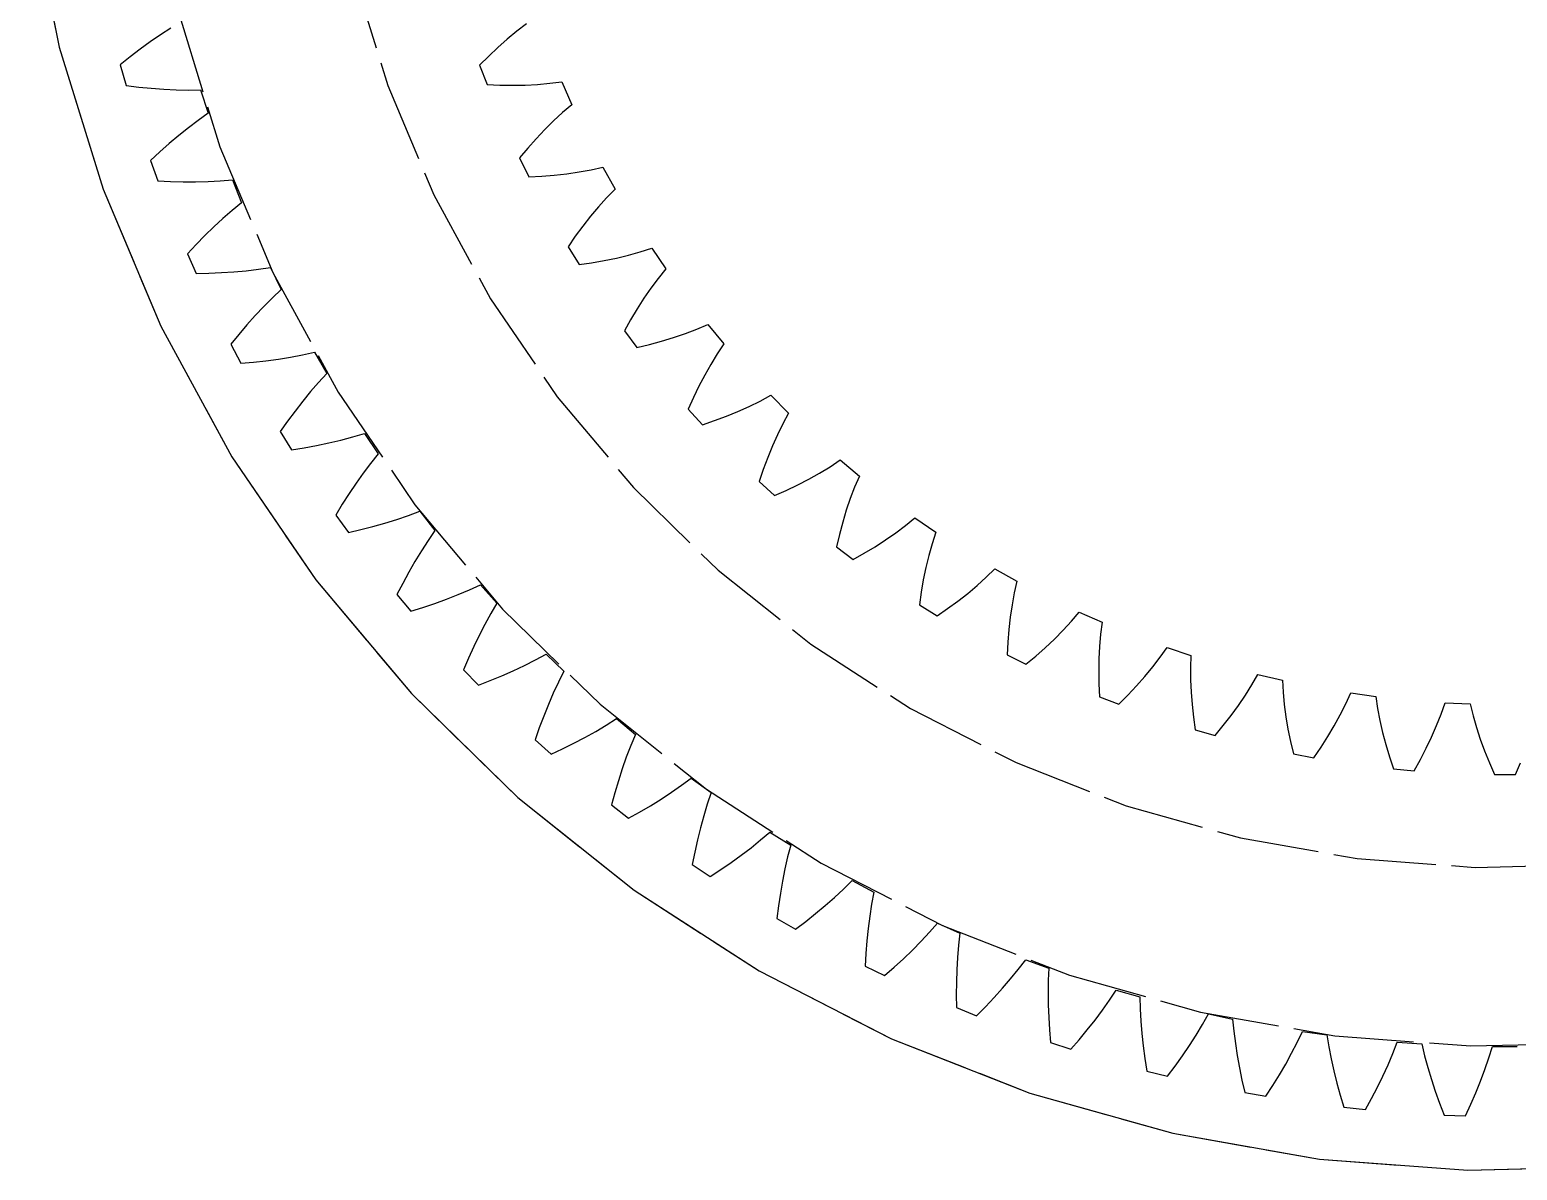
# Model space of a CAD drawing. Header units: millimetres. Extents: x -25 to 138, y -20 to 129.
# Drawn here: x -23.73 to 0.2, y 79.5 to 97.85 of the extents above; entities that cross this region are included whole.
import ezdxf

# ---------------------------------------------------------------- set-up
doc = ezdxf.new("R2010")
doc.units = ezdxf.units.MM
doc.linetypes.add('DASHED', pattern=[1.524, 1.27, -0.254])
doc.layers.add('HIDDEN', color=8, linetype='DASHED')
doc.layers.add('VISIBLE', color=7, linetype='CONTINUOUS')

msp = doc.modelspace()

# ---------------------------------------------------------------- linework, layer by layer
at = {"layer": 'HIDDEN'}
for points in [[(-23.73194, 99.91553), (-23.25785, 97.57036), (-22.55262, 95.28406), (-21.62325, 93.07933), (-20.47898, 90.9781), (-19.13118, 89.00123), (-17.59324, 87.16839), (-15.88046, 85.49779), (-14.00985, 84.00603), (-12, 82.70793), (-9.87089, 81.6164), (-7.64368, 80.74228), (-5.3405, 80.09427), (-2.98425, 79.6788), (-0.59834, 79.5), (1.79352, 79.55965)], [(-23.73194, 99.91553), (-23.25785, 97.57036), (-22.55262, 95.28406), (-21.62325, 93.07933), (-20.47898, 90.9781), (-19.13118, 89.00123), (-17.59324, 87.16839), (-15.88046, 85.49779), (-14.00985, 84.00603), (-12, 82.70793), (-9.87089, 81.6164), (-7.64368, 80.74228), (-5.3405, 80.09427), (-2.98425, 79.6788), (-0.59834, 79.5), (1.79352, 79.55965)], [(-23.73194, 99.91553), (-23.25785, 97.57036), (-22.55262, 95.28406), (-21.62325, 93.07933), (-20.47898, 90.9781), (-19.13118, 89.00123), (-17.59324, 87.16839), (-15.88046, 85.49779), (-14.00985, 84.00603), (-12, 82.70793), (-9.87089, 81.6164), (-7.64368, 80.74228), (-5.3405, 80.09427), (-2.98425, 79.6788), (-0.59834, 79.5), (1.79352, 79.55965)], [(-18.5336, 98.77331), (-17.97162, 96.95141), (-17.23103, 95.19451), (-16.31919, 93.52009), (-15.24516, 91.94478), (-14.01962, 90.48424), (-12.65474, 89.15297), (-11.1641, 87.96423), (-9.5625, 86.9298), (-7.86587, 86.05999), (-6.09106, 85.36343), (-4.25571, 84.84704), (-2.37807, 84.51597), (-0.4768, 84.37348), (1.42921, 84.42102)], [(-18.5336, 98.77331), (-17.97162, 96.95141), (-17.23103, 95.19451), (-16.31919, 93.52009), (-15.24516, 91.94478), (-14.01962, 90.48424), (-12.65474, 89.15297), (-11.1641, 87.96423), (-9.5625, 86.9298), (-7.86587, 86.05999), (-6.09106, 85.36343), (-4.25571, 84.84704), (-2.37807, 84.51597), (-0.4768, 84.37348), (1.42921, 84.42102)], [(-21.46491, 97.87626), (-21.63038, 97.76827)], [(-21.46491, 97.87626), (-21.63038, 97.76827)], [(-21.3197, 98.06388), (-20.67324, 95.9681), (-19.82132, 93.9471), (-18.7724, 92.02097), (-17.53692, 90.20884), (-16.12714, 88.52874), (-14.55709, 86.99735), (-12.84236, 85.6299), (-11, 84.43998), (-9.04832, 83.43941), (-7.00671, 82.63814), (-4.89546, 82.04413), (-2.73556, 81.66328), (-0.54848, 81.49938), (1.64406, 81.55406)], [(-21.3197, 98.06388), (-20.67324, 95.9681), (-19.82132, 93.9471), (-18.7724, 92.02097), (-17.53692, 90.20884), (-16.12714, 88.52874), (-14.55709, 86.99735), (-12.84236, 85.6299), (-11, 84.43998), (-9.04832, 83.43941), (-7.00671, 82.63814), (-4.89546, 82.04413), (-2.73556, 81.66328), (-0.54848, 81.49938), (1.64406, 81.55406)], [(-15.73869, 97.94579), (-15.89527, 97.82633)], [(-15.73869, 97.94579), (-15.89527, 97.82633)], [(-21.79422, 97.65489), (-21.95648, 97.53639)], [(-21.79422, 97.65489), (-21.95648, 97.53639)], [(-21.63038, 97.76827), (-21.79422, 97.65489)], [(-21.63038, 97.76827), (-21.79422, 97.65489)], [(-16.04909, 97.69983), (-16.20025, 97.56679)], [(-16.04909, 97.69983), (-16.20025, 97.56679)], [(-15.89527, 97.82633), (-16.04909, 97.69983)], [(-15.89527, 97.82633), (-16.04909, 97.69983)], [(-22.11715, 97.41302), (-22.27626, 97.28496)], [(-22.11715, 97.41302), (-22.27626, 97.28496)], [(-21.95648, 97.53639), (-22.11715, 97.41302)], [(-21.95648, 97.53639), (-22.11715, 97.41302)], [(-16.3488, 97.42762), (-16.49476, 97.28259)], [(-16.3488, 97.42762), (-16.49476, 97.28259)], [(-16.20025, 97.56679), (-16.3488, 97.42762)], [(-16.20025, 97.56679), (-16.3488, 97.42762)], [(-22.27626, 97.28496), (-22.18085, 96.95225)], [(-22.27626, 97.28496), (-22.18085, 96.95225)], [(-16.49476, 97.28259), (-16.37339, 96.9693)], [(-16.49476, 97.28259), (-16.37339, 96.9693)], [(-22.18085, 96.95225), (-21.97806, 96.92796)], [(-22.18085, 96.95225), (-21.97806, 96.92796)], [(-21.97806, 96.92796), (-21.77642, 96.90848)], [(-21.97806, 96.92796), (-21.77642, 96.90848)], [(-16.37339, 96.9693), (-16.16782, 96.96046)], [(-16.37339, 96.9693), (-16.16782, 96.96046)], [(-16.16782, 96.96046), (-15.96428, 96.95768)], [(-16.16782, 96.96046), (-15.96428, 96.95768)], [(-15.96428, 96.95768), (-15.76295, 96.96121)], [(-15.96428, 96.95768), (-15.76295, 96.96121)], [(-15.76295, 96.96121), (-15.56405, 96.97135)], [(-15.76295, 96.96121), (-15.56405, 96.97135)], [(-15.56405, 96.97135), (-15.36785, 96.98855)], [(-15.56405, 96.97135), (-15.36785, 96.98855)], [(-15.36785, 96.98855), (-15.1747, 97.01346)], [(-15.36785, 96.98855), (-15.1747, 97.01346)], [(-15.1747, 97.01346), (-15.01123, 96.64323)], [(-15.1747, 97.01346), (-15.01123, 96.64323)], [(-21.77642, 96.90848), (-21.57604, 96.89397)], [(-21.77642, 96.90848), (-21.57604, 96.89397)], [(-21.57604, 96.89397), (-21.377, 96.88464)], [(-21.57604, 96.89397), (-21.377, 96.88464)], [(-21.377, 96.88464), (-21.17945, 96.88074)], [(-21.377, 96.88464), (-21.17945, 96.88074)], [(-21.17945, 96.88074), (-20.98354, 96.88262)], [(-21.17945, 96.88074), (-20.98354, 96.88262)], [(-20.98354, 96.88262), (-20.86125, 96.50626)], [(-20.98354, 96.88262), (-20.86125, 96.50626)], [(-20.86125, 96.50626), (-21.02086, 96.39263)], [(-20.86125, 96.50626), (-21.02086, 96.39263)], [(-15.15976, 96.51727), (-15.30465, 96.38387)], [(-15.15976, 96.51727), (-15.30465, 96.38387)], [(-15.01123, 96.64323), (-15.15976, 96.51727)], [(-15.01123, 96.64323), (-15.15976, 96.51727)], [(-21.17839, 96.27336), (-21.33392, 96.14882)], [(-21.17839, 96.27336), (-21.33392, 96.14882)], [(-21.02086, 96.39263), (-21.17839, 96.27336)], [(-21.02086, 96.39263), (-21.17839, 96.27336)], [(-15.44615, 96.24371), (-15.58438, 96.0973)], [(-15.44615, 96.24371), (-15.58438, 96.0973)], [(-15.30465, 96.38387), (-15.44615, 96.24371)], [(-15.30465, 96.38387), (-15.44615, 96.24371)], [(-21.48751, 96.0193), (-21.63919, 95.88501)], [(-21.48751, 96.0193), (-21.63919, 95.88501)], [(-21.33392, 96.14882), (-21.48751, 96.0193)], [(-21.33392, 96.14882), (-21.48751, 96.0193)], [(-15.58438, 96.0973), (-15.71945, 95.94501)], [(-15.58438, 96.0973), (-15.71945, 95.94501)], [(-21.63919, 95.88501), (-21.78897, 95.74617)], [(-21.63919, 95.88501), (-21.78897, 95.74617)], [(-21.78897, 95.74617), (-21.67059, 95.42093)], [(-21.78897, 95.74617), (-21.67059, 95.42093)], [(-15.71945, 95.94501), (-15.85142, 95.78714)], [(-15.71945, 95.94501), (-15.85142, 95.78714)], [(-15.85142, 95.78714), (-15.70166, 95.48638)], [(-15.85142, 95.78714), (-15.70166, 95.48638)], [(-15.70166, 95.48638), (-15.49615, 95.49655)], [(-15.70166, 95.48638), (-15.49615, 95.49655)], [(-15.49615, 95.49655), (-15.29322, 95.51256)], [(-15.49615, 95.49655), (-15.29322, 95.51256)], [(-15.29322, 95.51256), (-15.09307, 95.53465)], [(-15.29322, 95.51256), (-15.09307, 95.53465)], [(-15.09307, 95.53465), (-14.89596, 95.5631)], [(-15.09307, 95.53465), (-14.89596, 95.5631)], [(-14.89596, 95.5631), (-14.70218, 95.59833)], [(-14.89596, 95.5631), (-14.70218, 95.59833)], [(-14.70218, 95.59833), (-14.51215, 95.64095)], [(-14.70218, 95.59833), (-14.51215, 95.64095)], [(-14.51215, 95.64095), (-14.31522, 95.28739)], [(-14.51215, 95.64095), (-14.31522, 95.28739)], [(-21.67059, 95.42093), (-21.4666, 95.41084)], [(-21.67059, 95.42093), (-21.4666, 95.41084)], [(-21.4666, 95.41084), (-21.2641, 95.40547)], [(-21.4666, 95.41084), (-21.2641, 95.40547)], [(-21.2641, 95.40547), (-21.06318, 95.40498)], [(-21.2641, 95.40547), (-21.06318, 95.40498)], [(-21.06318, 95.40498), (-20.86399, 95.40955)], [(-21.06318, 95.40498), (-20.86399, 95.40955)], [(-20.86399, 95.40955), (-20.66665, 95.41945)], [(-20.86399, 95.40955), (-20.66665, 95.41945)], [(-20.66665, 95.41945), (-20.47134, 95.43499)], [(-20.66665, 95.41945), (-20.47134, 95.43499)], [(-20.47134, 95.43499), (-20.3231, 95.06807)], [(-20.47134, 95.43499), (-20.3231, 95.06807)], [(-14.31522, 95.28739), (-14.45149, 95.14826)], [(-14.31522, 95.28739), (-14.45149, 95.14826)], [(-20.3231, 95.06807), (-20.47438, 94.94358)], [(-20.3231, 95.06807), (-20.47438, 94.94358)], [(-14.58346, 95.00206), (-14.71142, 94.84944)], [(-14.58346, 95.00206), (-14.71142, 94.84944)], [(-14.45149, 95.14826), (-14.58346, 95.00206)], [(-14.45149, 95.14826), (-14.58346, 95.00206)], [(-20.62321, 94.81361), (-20.76968, 94.67853)], [(-20.62321, 94.81361), (-20.76968, 94.67853)], [(-20.47438, 94.94358), (-20.62321, 94.81361)], [(-20.47438, 94.94358), (-20.62321, 94.81361)], [(-14.71142, 94.84944), (-14.83555, 94.6909)], [(-14.71142, 94.84944), (-14.83555, 94.6909)], [(-20.91386, 94.53861), (-21.0558, 94.39407)], [(-20.91386, 94.53861), (-21.0558, 94.39407)], [(-20.76968, 94.67853), (-20.91386, 94.53861)], [(-20.76968, 94.67853), (-20.91386, 94.53861)], [(-14.956, 94.5268), (-15.07283, 94.35743)], [(-14.956, 94.5268), (-15.07283, 94.35743)], [(-14.83555, 94.6909), (-14.956, 94.5268)], [(-14.83555, 94.6909), (-14.956, 94.5268)], [(-21.0558, 94.39407), (-21.19554, 94.24511)], [(-21.0558, 94.39407), (-21.19554, 94.24511)], [(-15.07283, 94.35743), (-14.89596, 94.07176)], [(-15.07283, 94.35743), (-14.89596, 94.07176)], [(-13.91108, 94.27546), (-13.72579, 94.33543)], [(-13.91108, 94.27546), (-13.72579, 94.33543)], [(-13.72579, 94.33543), (-13.49708, 94.00155)], [(-13.72579, 94.33543), (-13.49708, 94.00155)], [(-21.19554, 94.24511), (-21.05476, 93.92892)], [(-21.19554, 94.24511), (-21.05476, 93.92892)], [(-14.89596, 94.07176), (-14.69226, 94.10085)], [(-14.89596, 94.07176), (-14.69226, 94.10085)], [(-14.69226, 94.10085), (-14.49168, 94.13552)], [(-14.69226, 94.10085), (-14.49168, 94.13552)], [(-14.49168, 94.13552), (-14.29443, 94.17598)], [(-14.49168, 94.13552), (-14.29443, 94.17598)], [(-14.29443, 94.17598), (-14.10078, 94.2225)], [(-14.29443, 94.17598), (-14.10078, 94.2225)], [(-14.10078, 94.2225), (-13.91108, 94.27546)], [(-14.10078, 94.2225), (-13.91108, 94.27546)], [(-21.05476, 93.92892), (-20.85056, 93.93309)], [(-21.05476, 93.92892), (-20.85056, 93.93309)], [(-20.85056, 93.93309), (-20.64817, 93.94186)], [(-20.85056, 93.93309), (-20.64817, 93.94186)], [(-20.64817, 93.94186), (-20.44772, 93.95538)], [(-20.64817, 93.94186), (-20.44772, 93.95538)], [(-20.44772, 93.95538), (-20.24932, 93.97384)], [(-20.44772, 93.95538), (-20.24932, 93.97384)], [(-20.24932, 93.97384), (-20.05315, 93.99748)], [(-20.24932, 93.97384), (-20.05315, 93.99748)], [(-20.05315, 93.99748), (-19.85941, 94.0266)], [(-20.05315, 93.99748), (-19.85941, 94.0266)], [(-19.85941, 94.0266), (-19.68593, 93.67093)], [(-19.85941, 94.0266), (-19.68593, 93.67093)], [(-13.61993, 93.85044), (-13.73785, 93.69268)], [(-13.61993, 93.85044), (-13.73785, 93.69268)], [(-13.49708, 94.00155), (-13.61993, 93.85044)], [(-13.49708, 94.00155), (-13.61993, 93.85044)], [(-19.68593, 93.67093), (-19.82816, 93.53618)], [(-19.68593, 93.67093), (-19.82816, 93.53618)], [(-13.73785, 93.69268), (-13.85118, 93.52892)], [(-13.73785, 93.69268), (-13.85118, 93.52892)], [(-19.96756, 93.39615), (-20.10425, 93.25118)], [(-19.96756, 93.39615), (-20.10425, 93.25118)], [(-19.82816, 93.53618), (-19.96756, 93.39615)], [(-19.82816, 93.53618), (-19.96756, 93.39615)], [(-13.96016, 93.3596), (-14.06495, 93.18508)], [(-13.96016, 93.3596), (-14.06495, 93.18508)], [(-13.85118, 93.52892), (-13.96016, 93.3596)], [(-13.85118, 93.52892), (-13.96016, 93.3596)], [(-20.23832, 93.10154), (-20.36983, 92.94746)], [(-20.23832, 93.10154), (-20.36983, 92.94746)], [(-20.10425, 93.25118), (-20.23832, 93.10154)], [(-20.10425, 93.25118), (-20.23832, 93.10154)], [(-14.06495, 93.18508), (-14.16565, 93.00565)], [(-14.06495, 93.18508), (-14.16565, 93.00565)], [(-13.00129, 93.03123), (-12.82233, 93.10804)], [(-13.00129, 93.03123), (-12.82233, 93.10804)], [(-12.82233, 93.10804), (-12.56378, 92.79668)], [(-12.82233, 93.10804), (-12.56378, 92.79668)], [(-20.36983, 92.94746), (-20.49884, 92.78911)], [(-20.36983, 92.94746), (-20.49884, 92.78911)], [(-14.16565, 93.00565), (-13.96318, 92.73753)], [(-14.16565, 93.00565), (-13.96318, 92.73753)], [(-13.5665, 92.83832), (-13.37382, 92.8968)], [(-13.5665, 92.83832), (-13.37382, 92.8968)], [(-13.37382, 92.8968), (-13.18529, 92.96099)], [(-13.37382, 92.8968), (-13.18529, 92.96099)], [(-13.18529, 92.96099), (-13.00129, 93.03123)], [(-13.18529, 92.96099), (-13.00129, 93.03123)], [(-20.49884, 92.78911), (-20.33635, 92.48351)], [(-20.49884, 92.78911), (-20.33635, 92.48351)], [(-19.536, 92.58451), (-19.34196, 92.62177)], [(-19.536, 92.58451), (-19.34196, 92.62177)], [(-19.34196, 92.62177), (-19.15072, 92.66434)], [(-19.34196, 92.62177), (-19.15072, 92.66434)], [(-19.15072, 92.66434), (-18.95286, 92.32163)], [(-19.15072, 92.66434), (-18.95286, 92.32163)], [(-13.96318, 92.73753), (-13.76303, 92.78529)], [(-13.96318, 92.73753), (-13.76303, 92.78529)], [(-13.76303, 92.78529), (-13.5665, 92.83832)], [(-13.76303, 92.78529), (-13.5665, 92.83832)], [(-12.67217, 92.63488), (-12.77503, 92.46692)], [(-12.67217, 92.63488), (-12.77503, 92.46692)], [(-12.56378, 92.79668), (-12.67217, 92.63488)], [(-12.56378, 92.79668), (-12.67217, 92.63488)], [(-20.33635, 92.48351), (-20.13294, 92.50192)], [(-20.33635, 92.48351), (-20.13294, 92.50192)], [(-20.13294, 92.50192), (-19.93165, 92.52478)], [(-20.13294, 92.50192), (-19.93165, 92.52478)], [(-19.93165, 92.52478), (-19.73263, 92.55226)], [(-19.93165, 92.52478), (-19.73263, 92.55226)], [(-19.73263, 92.55226), (-19.536, 92.58451)], [(-19.73263, 92.55226), (-19.536, 92.58451)], [(-12.77503, 92.46692), (-12.87276, 92.29339)], [(-12.77503, 92.46692), (-12.87276, 92.29339)], [(-19.08534, 92.17729), (-19.21463, 92.02788)], [(-19.08534, 92.17729), (-19.21463, 92.02788)], [(-18.95286, 92.32163), (-19.08534, 92.17729)], [(-18.95286, 92.32163), (-19.08534, 92.17729)], [(-12.87276, 92.29339), (-12.96565, 92.11474)], [(-12.87276, 92.29339), (-12.96565, 92.11474)], [(-19.21463, 92.02788), (-19.34088, 91.87373)], [(-19.21463, 92.02788), (-19.34088, 91.87373)], [(-13.05389, 91.9313), (-13.13762, 91.74334)], [(-13.05389, 91.9313), (-13.13762, 91.74334)], [(-12.96565, 92.11474), (-13.05389, 91.9313)], [(-12.96565, 92.11474), (-13.05389, 91.9313)], [(-11.98058, 91.87625), (-11.80947, 91.96924)], [(-11.98058, 91.87625), (-11.80947, 91.96924)], [(-11.80947, 91.96924), (-11.5233, 91.68307)], [(-11.80947, 91.96924), (-11.5233, 91.68307)], [(-19.46418, 91.7151), (-19.58463, 91.55222)], [(-19.46418, 91.7151), (-19.58463, 91.55222)], [(-19.34088, 91.87373), (-19.46418, 91.7151)], [(-19.34088, 91.87373), (-19.46418, 91.7151)], [(-13.13762, 91.74334), (-12.91126, 91.49505)], [(-13.13762, 91.74334), (-12.91126, 91.49505)], [(-12.52558, 91.63201), (-12.33912, 91.70802)], [(-12.52558, 91.63201), (-12.33912, 91.70802)], [(-12.33912, 91.70802), (-12.15732, 91.78933)], [(-12.33912, 91.70802), (-12.15732, 91.78933)], [(-12.15732, 91.78933), (-11.98058, 91.87625)], [(-12.15732, 91.78933), (-11.98058, 91.87625)], [(-11.5233, 91.68307), (-11.61629, 91.51196)], [(-11.5233, 91.68307), (-11.61629, 91.51196)], [(-19.58463, 91.55222), (-19.70227, 91.38526)], [(-19.58463, 91.55222), (-19.70227, 91.38526)], [(-12.91126, 91.49505), (-12.71638, 91.56107)], [(-12.91126, 91.49505), (-12.71638, 91.56107)], [(-12.71638, 91.56107), (-12.52558, 91.63201)], [(-12.71638, 91.56107), (-12.52558, 91.63201)], [(-11.61629, 91.51196), (-11.70321, 91.33522)], [(-11.61629, 91.51196), (-11.70321, 91.33522)], [(-19.70227, 91.38526), (-19.51886, 91.09174)], [(-19.70227, 91.38526), (-19.51886, 91.09174)], [(-19.11803, 91.16114), (-18.9214, 91.20243)], [(-19.11803, 91.16114), (-18.9214, 91.20243)], [(-18.9214, 91.20243), (-18.72751, 91.24832)], [(-18.9214, 91.20243), (-18.72751, 91.24832)], [(-18.72751, 91.24832), (-18.53654, 91.29902)], [(-18.72751, 91.24832), (-18.53654, 91.29902)], [(-18.53654, 91.29902), (-18.34873, 91.35483)], [(-18.53654, 91.29902), (-18.34873, 91.35483)], [(-18.34873, 91.35483), (-18.12744, 91.02676)], [(-18.34873, 91.35483), (-18.12744, 91.02676)], [(-11.70321, 91.33522), (-11.78452, 91.15342)], [(-11.70321, 91.33522), (-11.78452, 91.15342)], [(-19.51886, 91.09174), (-19.31723, 91.12429)], [(-19.51886, 91.09174), (-19.31723, 91.12429)], [(-19.31723, 91.12429), (-19.11803, 91.16114)], [(-19.31723, 91.12429), (-19.11803, 91.16114)], [(-18.12744, 91.02676), (-18.24954, 90.87353)], [(-18.12744, 91.02676), (-18.24954, 90.87353)], [(-11.86054, 90.96696), (-11.93147, 90.77616)], [(-11.86054, 90.96696), (-11.93147, 90.77616)], [(-11.78452, 91.15342), (-11.86054, 90.96696)], [(-11.78452, 91.15342), (-11.86054, 90.96696)], [(-18.36809, 90.71546), (-18.48328, 90.55288)], [(-18.36809, 90.71546), (-18.48328, 90.55288)], [(-18.24954, 90.87353), (-18.36809, 90.71546)], [(-18.24954, 90.87353), (-18.36809, 90.71546)], [(-11.93147, 90.77616), (-11.99749, 90.58128)], [(-11.93147, 90.77616), (-11.99749, 90.58128)], [(-11.19915, 90.61978), (-11.02562, 90.71751)], [(-11.19915, 90.61978), (-11.02562, 90.71751)], [(-11.02562, 90.71751), (-10.85766, 90.82037)], [(-11.02562, 90.71751), (-10.85766, 90.82037)], [(-10.85766, 90.82037), (-10.69586, 90.92876)], [(-10.85766, 90.82037), (-10.69586, 90.92876)], [(-10.69586, 90.92876), (-10.3845, 90.67021)], [(-10.69586, 90.92876), (-10.3845, 90.67021)], [(-18.48328, 90.55288), (-18.59522, 90.38604)], [(-18.48328, 90.55288), (-18.59522, 90.38604)], [(-11.99749, 90.58128), (-11.7492, 90.35492)], [(-11.99749, 90.58128), (-11.7492, 90.35492)], [(-11.56124, 90.43865), (-11.3778, 90.52689)], [(-11.56124, 90.43865), (-11.3778, 90.52689)], [(-11.3778, 90.52689), (-11.19915, 90.61978)], [(-11.3778, 90.52689), (-11.19915, 90.61978)], [(-10.46131, 90.49125), (-10.53155, 90.30725)], [(-10.46131, 90.49125), (-10.53155, 90.30725)], [(-10.3845, 90.67021), (-10.46131, 90.49125)], [(-10.3845, 90.67021), (-10.46131, 90.49125)], [(-18.59522, 90.38604), (-18.704, 90.21515)], [(-18.59522, 90.38604), (-18.704, 90.21515)], [(-11.7492, 90.35492), (-11.56124, 90.43865)], [(-11.7492, 90.35492), (-11.56124, 90.43865)], [(-10.53155, 90.30725), (-10.59574, 90.11872)], [(-10.53155, 90.30725), (-10.59574, 90.11872)], [(-18.704, 90.21515), (-18.80971, 90.04039)], [(-18.704, 90.21515), (-18.80971, 90.04039)], [(-18.80971, 90.04039), (-18.60627, 89.76038)], [(-18.80971, 90.04039), (-18.60627, 89.76038)], [(-17.82778, 89.97178), (-17.64081, 90.03568)], [(-17.82778, 89.97178), (-17.64081, 90.03568)], [(-17.64081, 90.03568), (-17.45735, 90.10446)], [(-17.64081, 90.03568), (-17.45735, 90.10446)], [(-17.45735, 90.10446), (-17.21372, 89.79262)], [(-17.45735, 90.10446), (-17.21372, 89.79262)], [(-10.59574, 90.11872), (-10.65423, 89.92604)], [(-10.59574, 90.11872), (-10.65423, 89.92604)], [(-9.6421, 89.87261), (-9.49099, 89.99546)], [(-9.6421, 89.87261), (-9.49099, 89.99546)], [(-9.49099, 89.99546), (-9.15711, 89.76675)], [(-9.49099, 89.99546), (-9.15711, 89.76675)], [(-18.60627, 89.76038), (-18.40741, 89.80692)], [(-18.60627, 89.76038), (-18.40741, 89.80692)], [(-18.40741, 89.80692), (-18.21126, 89.85757)], [(-18.40741, 89.80692), (-18.21126, 89.85757)], [(-18.21126, 89.85757), (-18.018, 89.91247)], [(-18.21126, 89.85757), (-18.018, 89.91247)], [(-18.018, 89.91247), (-17.82778, 89.97178)], [(-18.018, 89.91247), (-17.82778, 89.97178)], [(-17.21372, 89.79262), (-17.32483, 89.63125)], [(-17.21372, 89.79262), (-17.32483, 89.63125)], [(-10.65423, 89.92604), (-10.70725, 89.72951)], [(-10.65423, 89.92604), (-10.70725, 89.72951)], [(-9.96362, 89.64136), (-9.79986, 89.75469)], [(-9.96362, 89.64136), (-9.79986, 89.75469)], [(-9.79986, 89.75469), (-9.6421, 89.87261)], [(-9.79986, 89.75469), (-9.6421, 89.87261)], [(-9.15711, 89.76675), (-9.21708, 89.58146)], [(-9.15711, 89.76675), (-9.21708, 89.58146)], [(-17.32483, 89.63125), (-17.43207, 89.46529)], [(-17.32483, 89.63125), (-17.43207, 89.46529)], [(-10.70725, 89.72951), (-10.75501, 89.52936)], [(-10.70725, 89.72951), (-10.75501, 89.52936)], [(-10.75501, 89.52936), (-10.48689, 89.32689)], [(-10.75501, 89.52936), (-10.48689, 89.32689)], [(-10.30746, 89.4276), (-10.13294, 89.53238)], [(-10.30746, 89.4276), (-10.13294, 89.53238)], [(-10.13294, 89.53238), (-9.96362, 89.64136)], [(-10.13294, 89.53238), (-9.96362, 89.64136)], [(-9.21708, 89.58146), (-9.27004, 89.39176)], [(-9.21708, 89.58146), (-9.27004, 89.39176)], [(-17.53563, 89.29507), (-17.63566, 89.12083)], [(-17.53563, 89.29507), (-17.63566, 89.12083)], [(-17.43207, 89.46529), (-17.53563, 89.29507)], [(-17.43207, 89.46529), (-17.53563, 89.29507)], [(-10.48689, 89.32689), (-10.30746, 89.4276)], [(-10.48689, 89.32689), (-10.30746, 89.4276)], [(-9.27004, 89.39176), (-9.31656, 89.19812)], [(-9.27004, 89.39176), (-9.31656, 89.19812)], [(-17.63566, 89.12083), (-17.73226, 88.94277)], [(-17.63566, 89.12083), (-17.73226, 88.94277)], [(-9.31656, 89.19812), (-9.35702, 89.00086)], [(-9.31656, 89.19812), (-9.35702, 89.00086)], [(-8.49049, 88.90908), (-8.34428, 89.04105)], [(-8.49049, 88.90908), (-8.34428, 89.04105)], [(-8.34428, 89.04105), (-8.20515, 89.17732)], [(-8.34428, 89.04105), (-8.20515, 89.17732)], [(-8.20515, 89.17732), (-7.85159, 88.98039)], [(-8.20515, 89.17732), (-7.85159, 88.98039)], [(-17.73226, 88.94277), (-17.82552, 88.76106)], [(-17.73226, 88.94277), (-17.82552, 88.76106)], [(-16.84119, 88.76111), (-16.65913, 88.8379)], [(-16.84119, 88.76111), (-16.65913, 88.8379)], [(-16.65913, 88.8379), (-16.48092, 88.9193)], [(-16.65913, 88.8379), (-16.48092, 88.9193)], [(-16.48092, 88.9193), (-16.21613, 88.62522)], [(-16.48092, 88.9193), (-16.21613, 88.62522)], [(-9.39169, 88.80028), (-9.42078, 88.59658)], [(-9.39169, 88.80028), (-9.42078, 88.59658)], [(-9.35702, 89.00086), (-9.39169, 88.80028)], [(-9.35702, 89.00086), (-9.39169, 88.80028)], [(-8.80164, 88.65699), (-8.6431, 88.78112)], [(-8.80164, 88.65699), (-8.6431, 88.78112)], [(-8.6431, 88.78112), (-8.49049, 88.90908)], [(-8.6431, 88.78112), (-8.49049, 88.90908)], [(-7.89421, 88.79036), (-7.92944, 88.59658)], [(-7.89421, 88.79036), (-7.92944, 88.59658)], [(-7.85159, 88.98039), (-7.89421, 88.79036)], [(-7.85159, 88.98039), (-7.89421, 88.79036)], [(-17.82552, 88.76106), (-17.60304, 88.49592)], [(-17.82552, 88.76106), (-17.60304, 88.49592)], [(-17.60304, 88.49592), (-17.4079, 88.55622)], [(-17.60304, 88.49592), (-17.4079, 88.55622)], [(-17.4079, 88.55622), (-17.21578, 88.62043)], [(-17.4079, 88.55622), (-17.21578, 88.62043)], [(-17.21578, 88.62043), (-17.02681, 88.68868)], [(-17.21578, 88.62043), (-17.02681, 88.68868)], [(-17.02681, 88.68868), (-16.84119, 88.76111)], [(-17.02681, 88.68868), (-16.84119, 88.76111)], [(-16.21613, 88.62522), (-16.31571, 88.45649)], [(-16.21613, 88.62522), (-16.31571, 88.45649)], [(-9.42078, 88.59658), (-9.13511, 88.41971)], [(-9.42078, 88.59658), (-9.13511, 88.41971)], [(-8.96574, 88.53654), (-8.80164, 88.65699)], [(-8.96574, 88.53654), (-8.80164, 88.65699)], [(-7.92944, 88.59658), (-7.9579, 88.39947)], [(-7.92944, 88.59658), (-7.9579, 88.39947)], [(-16.31571, 88.45649), (-16.41111, 88.28346)], [(-16.31571, 88.45649), (-16.41111, 88.28346)], [(-9.13511, 88.41971), (-8.96574, 88.53654)], [(-9.13511, 88.41971), (-8.96574, 88.53654)], [(-7.9579, 88.39947), (-7.97998, 88.19932)], [(-7.9579, 88.39947), (-7.97998, 88.19932)], [(-7.10867, 88.18789), (-6.97527, 88.33278)], [(-7.10867, 88.18789), (-6.97527, 88.33278)], [(-6.97527, 88.33278), (-6.84931, 88.48131)], [(-6.97527, 88.33278), (-6.84931, 88.48131)], [(-6.84931, 88.48131), (-6.47908, 88.31784)], [(-6.84931, 88.48131), (-6.47908, 88.31784)], [(-6.47908, 88.31784), (-6.50399, 88.12469)], [(-6.47908, 88.31784), (-6.50399, 88.12469)], [(-16.50255, 88.10643), (-16.59018, 87.92563)], [(-16.50255, 88.10643), (-16.59018, 87.92563)], [(-16.41111, 88.28346), (-16.50255, 88.10643)], [(-16.41111, 88.28346), (-16.50255, 88.10643)], [(-7.97998, 88.19932), (-7.99599, 87.9964)], [(-7.97998, 88.19932), (-7.99599, 87.9964)], [(-7.24883, 88.0464), (-7.10867, 88.18789)], [(-7.24883, 88.0464), (-7.10867, 88.18789)], [(-6.50399, 88.12469), (-6.52119, 87.92849)], [(-6.50399, 88.12469), (-6.52119, 87.92849)], [(-16.59018, 87.92563), (-16.67412, 87.74127)], [(-16.59018, 87.92563), (-16.67412, 87.74127)], [(-7.99599, 87.9964), (-8.00616, 87.79089)], [(-7.99599, 87.9964), (-8.00616, 87.79089)], [(-7.54753, 87.77309), (-7.39524, 87.90816)], [(-7.54753, 87.77309), (-7.39524, 87.90816)], [(-7.39524, 87.90816), (-7.24883, 88.0464)], [(-7.39524, 87.90816), (-7.24883, 88.0464)], [(-6.52119, 87.92849), (-6.53134, 87.72959)], [(-6.52119, 87.92849), (-6.53134, 87.72959)], [(-5.54675, 87.75386), (-5.43503, 87.91337)], [(-5.54675, 87.75386), (-5.43503, 87.91337)], [(-5.43503, 87.91337), (-5.0513, 87.78476)], [(-5.43503, 87.91337), (-5.0513, 87.78476)], [(-16.67412, 87.74127), (-16.75448, 87.5535)], [(-16.67412, 87.74127), (-16.75448, 87.5535)], [(-15.95267, 87.53701), (-15.77255, 87.62221)], [(-15.95267, 87.53701), (-15.77255, 87.62221)], [(-15.77255, 87.62221), (-15.5963, 87.71152)], [(-15.77255, 87.62221), (-15.5963, 87.71152)], [(-15.5963, 87.71152), (-15.4242, 87.80515)], [(-15.5963, 87.71152), (-15.4242, 87.80515)], [(-15.4242, 87.80515), (-15.13953, 87.53026)], [(-15.4242, 87.80515), (-15.13953, 87.53026)], [(-8.00616, 87.79089), (-7.7054, 87.64112)], [(-8.00616, 87.79089), (-7.7054, 87.64112)], [(-7.7054, 87.64112), (-7.54753, 87.77309)], [(-7.7054, 87.64112), (-7.54753, 87.77309)], [(-6.53134, 87.72959), (-6.53486, 87.52826)], [(-6.53134, 87.72959), (-6.53486, 87.52826)], [(-5.79272, 87.44345), (-5.66622, 87.59727)], [(-5.79272, 87.44345), (-5.66622, 87.59727)], [(-5.66622, 87.59727), (-5.54675, 87.75386)], [(-5.66622, 87.59727), (-5.54675, 87.75386)], [(-5.0513, 87.78476), (-5.05827, 87.59013)], [(-5.0513, 87.78476), (-5.05827, 87.59013)], [(-5.05827, 87.59013), (-5.0573, 87.39318)], [(-5.05827, 87.59013), (-5.0573, 87.39318)], [(-16.75448, 87.5535), (-16.51405, 87.30453)], [(-16.75448, 87.5535), (-16.51405, 87.30453)], [(-16.51405, 87.30453), (-16.32359, 87.37829)], [(-16.51405, 87.30453), (-16.32359, 87.37829)], [(-16.32359, 87.37829), (-16.13641, 87.45575)], [(-16.32359, 87.37829), (-16.13641, 87.45575)], [(-16.13641, 87.45575), (-15.95267, 87.53701)], [(-16.13641, 87.45575), (-15.95267, 87.53701)], [(-15.22711, 87.35499), (-15.3102, 87.17573)], [(-15.22711, 87.35499), (-15.3102, 87.17573)], [(-15.13953, 87.53026), (-15.22711, 87.35499)], [(-15.13953, 87.53026), (-15.22711, 87.35499)], [(-6.53486, 87.52826), (-6.53208, 87.32472)], [(-6.53486, 87.52826), (-6.53208, 87.32472)], [(-5.92575, 87.29229), (-5.79272, 87.44345)], [(-5.92575, 87.29229), (-5.79272, 87.44345)], [(-5.0573, 87.39318), (-5.04905, 87.1942)], [(-5.0573, 87.39318), (-5.04905, 87.1942)], [(-4.07091, 87.3092), (-3.97438, 87.47835)], [(-4.07091, 87.3092), (-3.97438, 87.47835)], [(-3.97438, 87.47835), (-3.58042, 87.38569)], [(-3.97438, 87.47835), (-3.58042, 87.38569)], [(-3.58042, 87.38569), (-3.56941, 87.19125)], [(-3.58042, 87.38569), (-3.56941, 87.19125)], [(-15.3102, 87.17573), (-15.38907, 86.99275)], [(-15.3102, 87.17573), (-15.38907, 86.99275)], [(-6.53208, 87.32472), (-6.52324, 87.11915)], [(-6.53208, 87.32472), (-6.52324, 87.11915)], [(-6.52324, 87.11915), (-6.20995, 86.99778)], [(-6.52324, 87.11915), (-6.20995, 86.99778)], [(-6.20995, 86.99778), (-6.06492, 87.14375)], [(-6.20995, 86.99778), (-6.06492, 87.14375)], [(-6.06492, 87.14375), (-5.92575, 87.29229)], [(-6.06492, 87.14375), (-5.92575, 87.29229)], [(-5.04905, 87.1942), (-5.03398, 86.9934)], [(-5.04905, 87.1942), (-5.03398, 86.9934)], [(-4.28718, 86.97743), (-4.17541, 87.14226)], [(-4.28718, 86.97743), (-4.17541, 87.14226)], [(-4.17541, 87.14226), (-4.07091, 87.3092)], [(-4.17541, 87.14226), (-4.07091, 87.3092)], [(-3.56941, 87.19125), (-3.55027, 86.99523)], [(-3.56941, 87.19125), (-3.55027, 86.99523)], [(-2.56033, 87.00262), (-2.47982, 87.17995)], [(-2.56033, 87.00262), (-2.47982, 87.17995)], [(-2.47982, 87.17995), (-2.07899, 87.12404)], [(-2.47982, 87.17995), (-2.07899, 87.12404)], [(-2.07899, 87.12404), (-2.05009, 86.93145)], [(-2.07899, 87.12404), (-2.05009, 86.93145)], [(-15.38907, 86.99275), (-15.46387, 86.80628)], [(-15.38907, 86.99275), (-15.46387, 86.80628)], [(-5.03398, 86.9934), (-5.01244, 86.79099)], [(-5.03398, 86.9934), (-5.01244, 86.79099)], [(-4.4057, 86.81464), (-4.28718, 86.97743)], [(-4.4057, 86.81464), (-4.28718, 86.97743)], [(-3.55027, 86.99523), (-3.52369, 86.79786)], [(-3.55027, 86.99523), (-3.52369, 86.79786)], [(-2.64899, 86.82675), (-2.56033, 87.00262)], [(-2.64899, 86.82675), (-2.56033, 87.00262)], [(-2.05009, 86.93145), (-2.01294, 86.73803)], [(-2.05009, 86.93145), (-2.01294, 86.73803)], [(-1.02791, 86.83673), (-0.96411, 87.02073)], [(-1.02791, 86.83673), (-0.96411, 87.02073)], [(-0.96411, 87.02073), (-0.55983, 87.00204)], [(-0.96411, 87.02073), (-0.55983, 87.00204)], [(-0.55983, 87.00204), (-0.51328, 86.81294)], [(-0.55983, 87.00204), (-0.51328, 86.81294)], [(-15.46387, 86.80628), (-15.53475, 86.61651)], [(-15.46387, 86.80628), (-15.53475, 86.61651)], [(-14.62707, 86.56064), (-14.45748, 86.66202)], [(-14.62707, 86.56064), (-14.45748, 86.66202)], [(-14.45748, 86.66202), (-14.29233, 86.76743)], [(-14.45748, 86.66202), (-14.29233, 86.76743)], [(-14.29233, 86.76743), (-13.98918, 86.51306)], [(-14.29233, 86.76743), (-13.98918, 86.51306)], [(-5.01244, 86.79099), (-4.98467, 86.58711)], [(-5.01244, 86.79099), (-4.98467, 86.58711)], [(-4.66151, 86.49516), (-4.53058, 86.65389)], [(-4.66151, 86.49516), (-4.53058, 86.65389)], [(-4.53058, 86.65389), (-4.4057, 86.81464)], [(-4.53058, 86.65389), (-4.4057, 86.81464)], [(-3.52369, 86.79786), (-3.49016, 86.59931)], [(-3.52369, 86.79786), (-3.49016, 86.59931)], [(-2.84806, 86.47928), (-2.74507, 86.65231)], [(-2.84806, 86.47928), (-2.74507, 86.65231)], [(-2.74507, 86.65231), (-2.64899, 86.82675)], [(-2.74507, 86.65231), (-2.64899, 86.82675)], [(-2.01294, 86.73803), (-1.96827, 86.54395)], [(-2.01294, 86.73803), (-1.96827, 86.54395)], [(-1.17954, 86.47086), (-1.09996, 86.65343)], [(-1.17954, 86.47086), (-1.09996, 86.65343)], [(-1.09996, 86.65343), (-1.02791, 86.83673)], [(-1.09996, 86.65343), (-1.02791, 86.83673)], [(-0.51328, 86.81294), (-0.45845, 86.62377)], [(-0.51328, 86.81294), (-0.45845, 86.62377)], [(-15.53475, 86.61651), (-15.60182, 86.4236)], [(-15.53475, 86.61651), (-15.60182, 86.4236)], [(-15.60182, 86.4236), (-15.34461, 86.192)], [(-15.60182, 86.4236), (-15.34461, 86.192)], [(-14.97843, 86.36919), (-14.80081, 86.46308)], [(-14.97843, 86.36919), (-14.80081, 86.46308)], [(-14.80081, 86.46308), (-14.62707, 86.56064)], [(-14.80081, 86.46308), (-14.62707, 86.56064)], [(-13.98918, 86.51306), (-14.06431, 86.33211)], [(-13.98918, 86.51306), (-14.06431, 86.33211)], [(-4.98467, 86.58711), (-4.66151, 86.49516)], [(-4.98467, 86.58711), (-4.66151, 86.49516)], [(-3.49016, 86.59931), (-3.45003, 86.39974)], [(-3.49016, 86.59931), (-3.45003, 86.39974)], [(-3.45003, 86.39974), (-3.40357, 86.1993)], [(-3.45003, 86.39974), (-3.40357, 86.1993)], [(-2.95757, 86.30769), (-2.84806, 86.47928)], [(-2.95757, 86.30769), (-2.84806, 86.47928)], [(-1.96827, 86.54395), (-1.91656, 86.34934)], [(-1.96827, 86.54395), (-1.91656, 86.34934)], [(-1.26613, 86.28907), (-1.17954, 86.47086)], [(-1.26613, 86.28907), (-1.17954, 86.47086)], [(-0.45845, 86.62377), (-0.39605, 86.43464)], [(-0.45845, 86.62377), (-0.39605, 86.43464)], [(-0.39605, 86.43464), (-0.32661, 86.24563)], [(-0.39605, 86.43464), (-0.32661, 86.24563)], [(-15.34461, 86.192), (-15.15976, 86.27886)], [(-15.34461, 86.192), (-15.15976, 86.27886)], [(-15.15976, 86.27886), (-14.97843, 86.36919)], [(-15.15976, 86.27886), (-14.97843, 86.36919)], [(-14.13471, 86.14749), (-14.20061, 85.95946)], [(-14.13471, 86.14749), (-14.20061, 85.95946)], [(-14.06431, 86.33211), (-14.13471, 86.14749)], [(-14.06431, 86.33211), (-14.13471, 86.14749)], [(-3.40357, 86.1993), (-3.07331, 86.13756)], [(-3.40357, 86.1993), (-3.07331, 86.13756)], [(-3.07331, 86.13756), (-2.95757, 86.30769)], [(-3.07331, 86.13756), (-2.95757, 86.30769)], [(-1.91656, 86.34934), (-1.85819, 86.15433)], [(-1.91656, 86.34934), (-1.85819, 86.15433)], [(-1.85819, 86.15433), (-1.79343, 85.95902)], [(-1.85819, 86.15433), (-1.79343, 85.95902)], [(-1.35934, 86.1081), (-1.26613, 86.28907)], [(-1.35934, 86.1081), (-1.26613, 86.28907)], [(-0.32661, 86.24563), (-0.25049, 86.05684)], [(-0.32661, 86.24563), (-0.25049, 86.05684)], [(-14.20061, 85.95946), (-14.26223, 85.76822)], [(-14.20061, 85.95946), (-14.26223, 85.76822)], [(-1.79343, 85.95902), (-1.45888, 85.92802)], [(-1.79343, 85.95902), (-1.45888, 85.92802)], [(-1.45888, 85.92802), (-1.35934, 86.1081)], [(-1.45888, 85.92802), (-1.35934, 86.1081)], [(-0.25049, 86.05684), (-0.16799, 85.86834)], [(-0.25049, 86.05684), (-0.16799, 85.86834)], [(0.16799, 85.86834), (0.25049, 86.05684)], [(0.16799, 85.86834), (0.25049, 86.05684)], [(-14.26223, 85.76822), (-14.3197, 85.57397)], [(-14.26223, 85.76822), (-14.3197, 85.57397)], [(-13.41033, 85.58155), (-13.24822, 85.69451)], [(-13.41033, 85.58155), (-13.24822, 85.69451)], [(-13.24822, 85.69451), (-13.09083, 85.81119)], [(-13.24822, 85.69451), (-13.09083, 85.81119)], [(-13.09083, 85.81119), (-12.77068, 85.57858)], [(-13.09083, 85.81119), (-12.77068, 85.57858)], [(-0.16799, 85.86834), (0.16799, 85.86834)], [(-0.16799, 85.86834), (0.16799, 85.86834)], [(-14.3197, 85.57397), (-14.37314, 85.37685)], [(-14.3197, 85.57397), (-14.37314, 85.37685)], [(-13.74748, 85.36606), (-13.57684, 85.47211)], [(-13.74748, 85.36606), (-13.57684, 85.47211)], [(-13.57684, 85.47211), (-13.41033, 85.58155)], [(-13.57684, 85.47211), (-13.41033, 85.58155)], [(-12.77068, 85.57858), (-12.833, 85.39284)], [(-12.77068, 85.57858), (-12.833, 85.39284)], [(-14.37314, 85.37685), (-14.1004, 85.16376)], [(-14.37314, 85.37685), (-14.1004, 85.16376)], [(-14.1004, 85.16376), (-13.92206, 85.2633)], [(-14.1004, 85.16376), (-13.92206, 85.2633)], [(-13.92206, 85.2633), (-13.74748, 85.36606)], [(-13.92206, 85.2633), (-13.74748, 85.36606)], [(-12.89034, 85.20376), (-12.94297, 85.01158)], [(-12.89034, 85.20376), (-12.94297, 85.01158)], [(-12.833, 85.39284), (-12.89034, 85.20376)], [(-12.833, 85.39284), (-12.89034, 85.20376)], [(-12.94297, 85.01158), (-12.9911, 84.81652)], [(-12.94297, 85.01158), (-12.9911, 84.81652)], [(-12.9911, 84.81652), (-13.03488, 84.61873)], [(-12.9911, 84.81652), (-13.03488, 84.61873)], [(-12.12826, 84.68972), (-11.97442, 84.81372)], [(-12.12826, 84.68972), (-11.97442, 84.81372)], [(-11.97442, 84.81372), (-11.82555, 84.94109)], [(-11.97442, 84.81372), (-11.82555, 84.94109)], [(-11.82555, 84.94109), (-11.48995, 84.73138)], [(-11.82555, 84.94109), (-11.48995, 84.73138)], [(-11.48995, 84.73138), (-11.53917, 84.54174)], [(-11.48995, 84.73138), (-11.53917, 84.54174)], [(-13.03488, 84.61873), (-13.07444, 84.41836)], [(-13.03488, 84.61873), (-13.07444, 84.41836)], [(-12.44956, 84.45124), (-12.28672, 84.56893)], [(-12.44956, 84.45124), (-12.28672, 84.56893)], [(-12.28672, 84.56893), (-12.12826, 84.68972)], [(-12.28672, 84.56893), (-12.12826, 84.68972)], [(-11.53917, 84.54174), (-11.58318, 84.34912)], [(-11.53917, 84.54174), (-11.58318, 84.34912)], [(-13.07444, 84.41836), (-12.7875, 84.22481)], [(-13.07444, 84.41836), (-12.7875, 84.22481)], [(-12.7875, 84.22481), (-12.61654, 84.33656)], [(-12.7875, 84.22481), (-12.61654, 84.33656)], [(-12.61654, 84.33656), (-12.44956, 84.45124)], [(-12.61654, 84.33656), (-12.44956, 84.45124)], [(-11.58318, 84.34912), (-11.62228, 84.15374)], [(-11.58318, 84.34912), (-11.62228, 84.15374)], [(-11.62228, 84.15374), (-11.65668, 83.9558)], [(-11.62228, 84.15374), (-11.65668, 83.9558)], [(-10.7871, 83.8895), (-10.64228, 84.02393)], [(-10.7871, 83.8895), (-10.64228, 84.02393)], [(-10.64228, 84.02393), (-10.50266, 84.16137)], [(-10.64228, 84.02393), (-10.50266, 84.16137)], [(-10.50266, 84.16137), (-10.15325, 83.97559)], [(-10.50266, 84.16137), (-10.15325, 83.97559)], [(-11.68656, 83.75544), (-11.71205, 83.55279)], [(-11.68656, 83.75544), (-11.71205, 83.55279)], [(-11.65668, 83.9558), (-11.68656, 83.75544)], [(-11.65668, 83.9558), (-11.68656, 83.75544)], [(-11.09098, 83.62919), (-10.93675, 83.75795)], [(-11.09098, 83.62919), (-10.93675, 83.75795)], [(-10.93675, 83.75795), (-10.7871, 83.8895)], [(-10.93675, 83.75795), (-10.7871, 83.8895)], [(-10.18912, 83.78298), (-10.21959, 83.58775)], [(-10.18912, 83.78298), (-10.21959, 83.58775)], [(-10.15325, 83.97559), (-10.18912, 83.78298)], [(-10.15325, 83.97559), (-10.18912, 83.78298)], [(-11.71205, 83.55279), (-11.4123, 83.37974)], [(-11.71205, 83.55279), (-11.4123, 83.37974)], [(-11.24956, 83.50313), (-11.09098, 83.62919)], [(-11.24956, 83.50313), (-11.09098, 83.62919)], [(-10.21959, 83.58775), (-10.24496, 83.39012)], [(-10.21959, 83.58775), (-10.24496, 83.39012)], [(-11.4123, 83.37974), (-11.24956, 83.50313)], [(-11.4123, 83.37974), (-11.24956, 83.50313)], [(-10.24496, 83.39012), (-10.26547, 83.19026)], [(-10.24496, 83.39012), (-10.26547, 83.19026)], [(-9.39338, 83.18478), (-9.2583, 83.32898)], [(-9.39338, 83.18478), (-9.2583, 83.32898)], [(-9.2583, 83.32898), (-9.1286, 83.47583)], [(-9.2583, 83.32898), (-9.1286, 83.47583)], [(-9.1286, 83.47583), (-8.76709, 83.31487)], [(-9.1286, 83.47583), (-8.76709, 83.31487)], [(-8.76709, 83.31487), (-8.78943, 83.12023)], [(-8.76709, 83.31487), (-8.78943, 83.12023)], [(-10.26547, 83.19026), (-10.2813, 82.9883)], [(-10.26547, 83.19026), (-10.2813, 82.9883)], [(-9.67836, 82.90391), (-9.53349, 83.04312)], [(-9.67836, 82.90391), (-9.53349, 83.04312)], [(-9.53349, 83.04312), (-9.39338, 83.18478)], [(-9.53349, 83.04312), (-9.39338, 83.18478)], [(-8.78943, 83.12023), (-8.80621, 82.92336)], [(-8.78943, 83.12023), (-8.80621, 82.92336)], [(-10.2813, 82.9883), (-10.29259, 82.78437)], [(-10.2813, 82.9883), (-10.29259, 82.78437)], [(-9.82776, 82.7671), (-9.67836, 82.90391)], [(-9.82776, 82.7671), (-9.67836, 82.90391)], [(-8.80621, 82.92336), (-8.81773, 82.72444)], [(-8.80621, 82.92336), (-8.81773, 82.72444)], [(-7.82921, 82.73227), (-7.71007, 82.88781)], [(-7.82921, 82.73227), (-7.71007, 82.88781)], [(-7.71007, 82.88781), (-7.33821, 82.75247)], [(-7.71007, 82.88781), (-7.33821, 82.75247)], [(-10.29259, 82.78437), (-9.98151, 82.63265)], [(-10.29259, 82.78437), (-9.98151, 82.63265)], [(-9.98151, 82.63265), (-9.82776, 82.7671)], [(-9.98151, 82.63265), (-9.82776, 82.7671)], [(-8.81773, 82.72444), (-8.82425, 82.52363)], [(-8.81773, 82.72444), (-8.82425, 82.52363)], [(-8.08379, 82.42791), (-7.9539, 82.579)], [(-8.08379, 82.42791), (-7.9539, 82.579)], [(-7.9539, 82.579), (-7.82921, 82.73227)], [(-7.9539, 82.579), (-7.82921, 82.73227)], [(-7.33821, 82.75247), (-7.34692, 82.55674)], [(-7.33821, 82.75247), (-7.34692, 82.55674)], [(-8.82425, 82.52363), (-8.82595, 82.32106)], [(-8.82425, 82.52363), (-8.82595, 82.32106)], [(-8.82595, 82.32106), (-8.82299, 82.11684)], [(-8.82595, 82.32106), (-8.82299, 82.11684)], [(-8.2186, 82.27893), (-8.08379, 82.42791)], [(-8.2186, 82.27893), (-8.08379, 82.42791)], [(-7.34692, 82.55674), (-7.34992, 82.35917)], [(-7.34692, 82.55674), (-7.34992, 82.35917)], [(-7.34992, 82.35917), (-7.34754, 82.15994)], [(-7.34992, 82.35917), (-7.34754, 82.15994)], [(-6.36197, 82.23671), (-6.25398, 82.40018)], [(-6.36197, 82.23671), (-6.25398, 82.40018)], [(-6.25398, 82.40018), (-5.87358, 82.2911)], [(-6.25398, 82.40018), (-5.87358, 82.2911)], [(-8.82299, 82.11684), (-8.50208, 81.98719)], [(-8.82299, 82.11684), (-8.50208, 81.98719)], [(-8.50208, 81.98719), (-8.35809, 82.13203)], [(-8.50208, 81.98719), (-8.35809, 82.13203)], [(-8.35809, 82.13203), (-8.2186, 82.27893)], [(-8.35809, 82.13203), (-8.2186, 82.27893)], [(-7.34754, 82.15994), (-7.34004, 81.95916)], [(-7.34754, 82.15994), (-7.34004, 81.95916)], [(-6.47567, 82.07511), (-6.36197, 82.23671)], [(-6.47567, 82.07511), (-6.36197, 82.23671)], [(-5.87358, 82.2911), (-5.86862, 82.09524)], [(-5.87358, 82.2911), (-5.86862, 82.09524)], [(-5.86862, 82.09524), (-5.85783, 81.89795)], [(-5.86862, 82.09524), (-5.85783, 81.89795)], [(-7.34004, 81.95916), (-7.3276, 81.75697)], [(-7.34004, 81.95916), (-7.3276, 81.75697)], [(-6.71879, 81.75731), (-6.5947, 81.91532)], [(-6.71879, 81.75731), (-6.5947, 81.91532)], [(-6.5947, 81.91532), (-6.47567, 82.07511)], [(-6.5947, 81.91532), (-6.47567, 82.07511)], [(-5.85783, 81.89795), (-5.84156, 81.69936)], [(-5.85783, 81.89795), (-5.84156, 81.69936)], [(-4.96589, 81.67556), (-4.86374, 81.8447)], [(-4.96589, 81.67556), (-4.86374, 81.8447)], [(-4.86374, 81.8447), (-4.76741, 82.0153)], [(-4.86374, 81.8447), (-4.76741, 82.0153)], [(-4.76741, 82.0153), (-4.38033, 81.93303)], [(-4.76741, 82.0153), (-4.38033, 81.93303)], [(-4.38033, 81.93303), (-4.36172, 81.73799)], [(-4.38033, 81.93303), (-4.36172, 81.73799)], [(-7.3276, 81.75697), (-7.3104, 81.55345)], [(-7.3276, 81.75697), (-7.3104, 81.55345)], [(-6.98123, 81.4465), (-6.8477, 81.60104)], [(-6.98123, 81.4465), (-6.8477, 81.60104)], [(-6.8477, 81.60104), (-6.71879, 81.75731)], [(-6.8477, 81.60104), (-6.71879, 81.75731)], [(-5.84156, 81.69936), (-5.82006, 81.4996)], [(-5.84156, 81.69936), (-5.82006, 81.4996)], [(-5.07349, 81.50786), (-4.96589, 81.67556)], [(-5.07349, 81.50786), (-4.96589, 81.67556)], [(-4.36172, 81.73799), (-4.3372, 81.54193)], [(-4.36172, 81.73799), (-4.3372, 81.54193)], [(-3.34182, 81.55815), (-3.25762, 81.73506)], [(-3.34182, 81.55815), (-3.25762, 81.73506)], [(-3.25762, 81.73506), (-2.86575, 81.67999)], [(-3.25762, 81.73506), (-2.86575, 81.67999)], [(-2.86575, 81.67999), (-2.83358, 81.48672)], [(-2.86575, 81.67999), (-2.83358, 81.48672)], [(-7.3104, 81.55345), (-6.98123, 81.4465)], [(-7.3104, 81.55345), (-6.98123, 81.4465)], [(-5.82006, 81.4996), (-5.79356, 81.29877)], [(-5.82006, 81.4996), (-5.79356, 81.29877)], [(-5.18625, 81.34157), (-5.07349, 81.50786)], [(-5.18625, 81.34157), (-5.07349, 81.50786)], [(-4.3372, 81.54193), (-4.30711, 81.34496)], [(-4.3372, 81.54193), (-4.30711, 81.34496)], [(-3.52756, 81.20751), (-3.43192, 81.3823)], [(-3.52756, 81.20751), (-3.43192, 81.3823)], [(-3.43192, 81.3823), (-3.34182, 81.55815)], [(-3.43192, 81.3823), (-3.34182, 81.55815)], [(-2.83358, 81.48672), (-2.79543, 81.29285)], [(-2.83358, 81.48672), (-2.79543, 81.29285)], [(-1.88123, 81.19676), (-1.80361, 81.37847)], [(-1.88123, 81.19676), (-1.80361, 81.37847)], [(-1.80361, 81.37847), (-1.73196, 81.56082)], [(-1.80361, 81.37847), (-1.73196, 81.56082)], [(-1.73196, 81.56082), (-1.3372, 81.53322)], [(-1.73196, 81.56082), (-1.3372, 81.53322)], [(-1.3372, 81.53322), (-1.29162, 81.34267)], [(-1.3372, 81.53322), (-1.29162, 81.34267)], [(-0.25662, 81.30652), (-0.19786, 81.49343)], [(-0.25662, 81.30652), (-0.19786, 81.49343)], [(-0.19786, 81.49343), (0.19786, 81.49343)], [(-0.19786, 81.49343), (0.19786, 81.49343)], [(-5.79356, 81.29877), (-5.7622, 81.09695)], [(-5.79356, 81.29877), (-5.7622, 81.09695)], [(-5.42637, 81.01321), (-5.30394, 81.17669)], [(-5.42637, 81.01321), (-5.30394, 81.17669)], [(-5.30394, 81.17669), (-5.18625, 81.34157)], [(-5.30394, 81.17669), (-5.18625, 81.34157)], [(-4.30711, 81.34496), (-4.27174, 81.14719)], [(-4.30711, 81.34496), (-4.27174, 81.14719)], [(-4.27174, 81.14719), (-4.23128, 80.94869)], [(-4.27174, 81.14719), (-4.23128, 80.94869)], [(-3.62844, 81.03376), (-3.52756, 81.20751)], [(-3.62844, 81.03376), (-3.52756, 81.20751)], [(-2.79543, 81.29285), (-2.75168, 81.09846)], [(-2.79543, 81.29285), (-2.75168, 81.09846)], [(-1.96444, 81.01572), (-1.88123, 81.19676)], [(-1.96444, 81.01572), (-1.88123, 81.19676)], [(-1.29162, 81.34267), (-1.24005, 81.15193)], [(-1.29162, 81.34267), (-1.24005, 81.15193)], [(-1.24005, 81.15193), (-1.18285, 80.96107)], [(-1.24005, 81.15193), (-1.18285, 80.96107)], [(-0.32137, 81.11985), (-0.25662, 81.30652)], [(-0.32137, 81.11985), (-0.25662, 81.30652)], [(-5.7622, 81.09695), (-5.42637, 81.01321)], [(-5.7622, 81.09695), (-5.42637, 81.01321)], [(-4.23128, 80.94869), (-4.18593, 80.74955)], [(-4.23128, 80.94869), (-4.18593, 80.74955)], [(-3.73435, 80.86107), (-3.62844, 81.03376)], [(-3.73435, 80.86107), (-3.62844, 81.03376)], [(-2.75168, 81.09846), (-2.7026, 80.90364)], [(-2.75168, 81.09846), (-2.7026, 80.90364)], [(-2.7026, 80.90364), (-2.6484, 80.70845)], [(-2.7026, 80.90364), (-2.6484, 80.70845)], [(-2.05296, 80.83536), (-1.96444, 81.01572)], [(-2.05296, 80.83536), (-1.96444, 81.01572)], [(-1.18285, 80.96107), (-1.12029, 80.77014)], [(-1.18285, 80.96107), (-1.12029, 80.77014)], [(-0.46747, 80.74734), (-0.39175, 80.93344)], [(-0.46747, 80.74734), (-0.39175, 80.93344)], [(-0.39175, 80.93344), (-0.32137, 81.11985)], [(-0.39175, 80.93344), (-0.32137, 81.11985)], [(-4.18593, 80.74955), (-3.84507, 80.68945)], [(-4.18593, 80.74955), (-3.84507, 80.68945)], [(-3.84507, 80.68945), (-3.73435, 80.86107)], [(-3.84507, 80.68945), (-3.73435, 80.86107)], [(-2.6484, 80.70845), (-2.58926, 80.51295)], [(-2.6484, 80.70845), (-2.58926, 80.51295)], [(-2.24504, 80.47678), (-2.14656, 80.6557)], [(-2.24504, 80.47678), (-2.14656, 80.6557)], [(-2.14656, 80.6557), (-2.05296, 80.83536)], [(-2.14656, 80.6557), (-2.05296, 80.83536)], [(-1.12029, 80.77014), (-1.05261, 80.57921)], [(-1.12029, 80.77014), (-1.05261, 80.57921)], [(-0.54831, 80.56159), (-0.46747, 80.74734)], [(-0.54831, 80.56159), (-0.46747, 80.74734)], [(-2.58926, 80.51295), (-2.24504, 80.47678)], [(-2.58926, 80.51295), (-2.24504, 80.47678)], [(-1.05261, 80.57921), (-0.97998, 80.38831)], [(-1.05261, 80.57921), (-0.97998, 80.38831)], [(-0.63408, 80.37624), (-0.54831, 80.56159)], [(-0.63408, 80.37624), (-0.54831, 80.56159)], [(-0.97998, 80.38831), (-0.63408, 80.37624)], [(-0.97998, 80.38831), (-0.63408, 80.37624)]]:
    msp.add_lwpolyline(points, dxfattribs=at)
at = {"layer": 'VISIBLE'}
msp.add_lwpolyline([(-23.73194, 99.91553), (-23.25785, 97.57036), (-22.55262, 95.28406), (-21.62325, 93.07933), (-20.47898, 90.9781), (-19.13118, 89.00123), (-17.59324, 87.16839), (-15.88046, 85.49779), (-14.00985, 84.00603), (-12, 82.70793), (-9.87089, 81.6164), (-7.64368, 80.74228), (-5.3405, 80.09427), (-2.98425, 79.6788), (-0.59834, 79.5), (1.79352, 79.55965)], dxfattribs=at)

doc.saveas('drawing.dxf')
